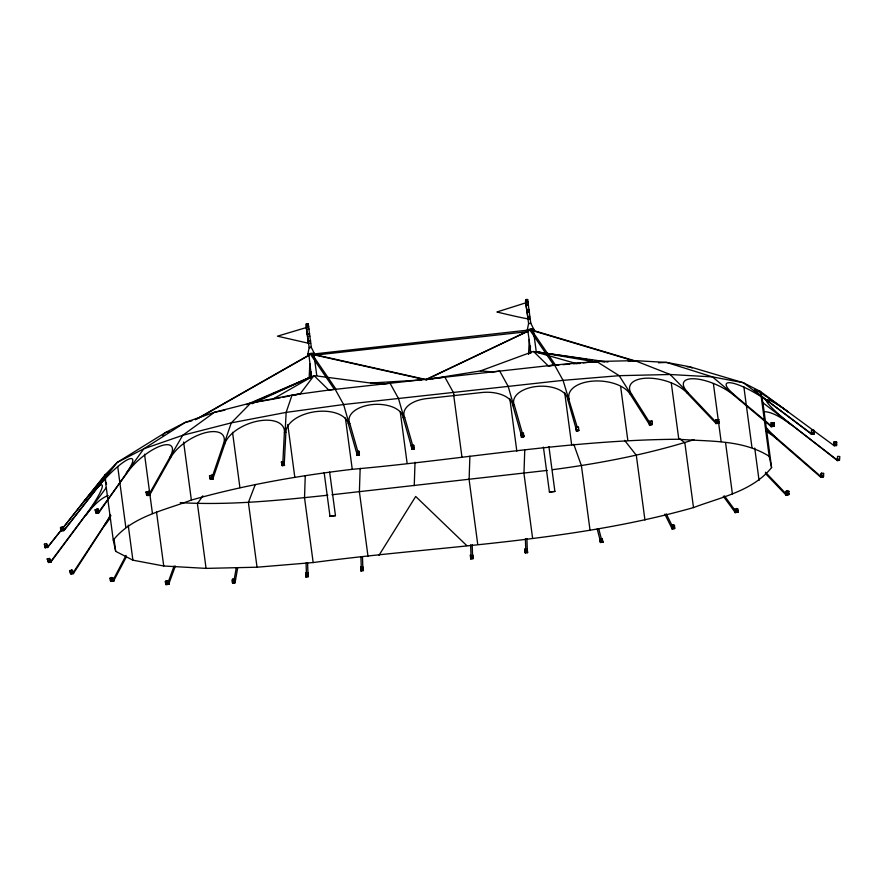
<?xml version="1.0" encoding="UTF-8"?>
<svg xmlns="http://www.w3.org/2000/svg" width="884" height="884" viewBox="0 0 884 884"><rect width="100%" height="100%" fill="white"/><g stroke="black" fill="none" stroke-linecap="round" stroke-linejoin="round"><path stroke-width="1.33" d="M771.047 426.585L771.069 422.828L774.196 422.861L774.185 426.243L771.047 426.585L774.185 426.243M772.771 426.077L772.782 422.707M785.788 495.062L785.843 491.46L787.103 490.929L788.926 491.327L788.882 494.565L785.788 495.062L788.882 494.565M787.058 494.543L787.103 490.929M811.357 434.077L811.457 430.331L814.407 430.552L814.308 433.911L811.357 434.077L814.308 433.911M813.379 433.624L813.479 430.276M305.256 475.691L304.527 497.769L313.168 562.544C440 545.66 569.705 542.61 693.498 507.593C720.571 497.261 752.549 491.327 771.588 467.548L762.947 402.784L760.77 392.662M360.164 468.266L359.39 491.725L368.031 556.489M414.242 485.681L415.027 462.221M469.89 456.177L469.106 479.636L477.747 544.4M524.753 450.122L523.969 473.581L532.61 538.356M820.661 477.305L820.783 473.658L821.545 473.15L823.634 473.415L823.512 476.675L820.661 477.305L823.512 476.675M821.413 476.796L821.545 473.15M822.761 477.194L822.794 476.067M833.988 445.492L834.153 441.779L836.717 442.188L836.573 445.525L833.988 445.492L836.573 445.525M834.153 441.779L834.054 443.967L836.629 444.376M836.198 445.138L836.341 441.801M837.225 460.531L837.59 456.376L839.8 456.52L839.457 460.288L837.225 460.531L839.457 460.288M309.168 377.302L309.853 363.644M310.638 378.496L310.98 371.667M528.544 354.473L529.295 339.456M530.146 352.937L530.488 346.119M282.891 461.669L284.394 432.453A31.57 16.741 -20.9 0 0 258.029 421.049A31.57 16.741 -20.9 0 0 224.812 443.834L223.42 444.144A31.57 14.464 -31.8 0 0 205.342 432.718A31.57 14.464 -31.8 0 0 170.711 457.625L169.54 457.978L148.435 495.482M62.93 527.903L104.632 475.338L117.163 462.454L165.286 432.641L185.264 422.397L214.458 412.276L250.868 402.96L292.029 395.093L335.124 389.203L343.611 404.529L349.047 423.58L348.285 423.679A31.57 17.581 -8.4 0 0 315.245 411.701A31.57 17.581 -8.4 0 0 285.897 432.199L284.394 432.453L285.123 432.309L286.151 412.386L292.029 395.093L300.074 393.988L313.566 376.142L314.428 376.031M284.184 465.415L285.897 432.199L285.123 432.309M305.665 573.175L306.008 577.119L308.406 576.401L307.864 572.931L305.665 573.175L306.008 577.119M305.842 576.048L305.986 575.219L308.184 574.976L308.207 576.876M307.72 573.76L307.864 572.931M360.694 567.108L361.037 571.053L363.434 570.335L362.893 566.865L360.694 567.108L361.037 571.053M360.871 569.981L361.015 569.152L363.213 568.909L363.236 570.81M470.597 557.892L470.73 557.053M472.785 557.649L472.929 556.809M233.652 582.611L236.271 567.716M235.089 582.534L237.708 567.639M524.809 549.837L524.963 548.997L527.151 548.754L527.494 552.71L525.295 552.953L524.809 549.837L527.008 549.594L527.151 548.754M525.129 551.881L525.284 551.041L527.472 550.798L527.494 552.71M307.82 354.362L309.157 347.644L306.273 326.063L307.179 325.743L308.45 325.82L311.334 347.412L314.361 353.467M527.262 330.174L528.599 323.456L525.715 301.875L526.621 301.554L527.892 301.632L530.776 323.224L533.803 329.29M306.538 329.423L309.102 328.981L308.24 329.367M308.052 341.246L310.682 340.859L309.82 341.246M526.555 310.041L529.074 309.809M528.234 302.715L526.179 302.715L496.896 311.986C505.836 314.163 523.505 318.328 529.859 319.146M527.494 317.058L529.825 316.903M212.315 476.719L223.42 444.144L224.812 443.834L212.812 479.017M224.072 443.978L231.276 422.872L250.868 402.96L271.266 399.469M167.507 584.092L174.093 566.036M168.756 584.114L175.341 566.047M255.31 484.465L248.393 502.443L257.034 567.208L313.168 562.544M44.399 544.19L45.217 547.826L47.637 547.119L46.509 543.572L44.399 544.19L45.217 547.826M46.509 543.572L47.438 547.583M63.571 530.776L96.964 488.178A31.57 0.961 -51.2 0 0 107.439 473.272A31.57 0.961 -51.2 0 0 83.35 502.178L62.786 528.223M357.026 455.437L356.838 451.602L359.037 451.359L359.412 454.719L357.026 455.437L356.838 451.602M411.712 449.404L411.535 445.569L413.723 445.326L414.11 448.696L411.712 449.404L411.535 445.569M530.477 329.975L425.933 379.523L313.842 354.44M521.438 437.315L521.251 433.48L523.45 433.237L523.825 436.597L521.438 437.315L521.251 433.48M470.763 558.964L470.421 555.008L470.763 558.964L472.951 558.721L472.608 554.765L472.951 558.721M576.456 431.248L576.28 427.414L578.479 427.171L578.854 430.53L576.456 431.248L576.28 427.414M812.142 434.32L769.279 402.132A31.57 1.624 35.5 0 1 756.372 390.419A31.57 1.624 35.5 0 1 787.953 411.723L788.219 411.988A31.57 4.044 38.1 0 0 766.373 400.651A31.57 4.044 38.1 0 0 790.849 424.198L837.259 460.465M837.292 459.017L839.513 459.15M525.295 552.953L524.963 548.997M112.611 580.932L126.08 555.384M113.594 581.042L126.412 556.71M98.002 513.029L127.285 472.631A31.57 10.895 -40.5 0 1 160.789 445.923A31.57 10.895 -40.5 0 1 169.54 457.978L182.723 435.293L214.458 412.276L224.89 410.165M149.606 495.128L170.711 457.625L170.06 457.79M379.004 555.285L415.69 496.476L466.774 545.605M72.72 573.34L104.787 524.555A31.57 10.409 -53.9 0 0 110.423 514.797M110.08 518.422A31.57 15.68 -52.2 0 0 105.428 524.753L104.787 524.555L110.942 515.67M73.372 573.528L105.019 524.676M202.878 495.825L197.419 503.626L206.071 568.39L257.034 567.208M97.483 487.824L96.964 488.178L97.483 487.824A31.57 6.298 -46.9 0 1 127.395 459.757A31.57 6.298 -46.9 0 1 126.401 472.995L143.805 448.796L185.264 422.397L191.872 420.85M98.886 512.665L126.766 472.807M50.554 561.826L85.836 514.709A31.57 4.74 -53.5 0 0 102.29 485.57A31.57 4.74 -53.5 0 0 83.218 502.499L83.35 502.178M108.224 495.637A31.57 10.409 -53.9 0 0 86.102 514.974L106.235 487.67M50.819 562.091L85.87 514.853M64.09 530.422L117.163 462.454L143.805 448.796L182.723 435.293L231.276 422.872L286.151 412.386L343.611 404.529L563.053 380.352L619.187 375.678L670.16 374.496L712.493 376.893L743.322 382.706L760.538 391.535L834.308 445.823M232.636 579.164L231.94 580.048L232.569 583.153L235.409 582.523L234.702 579.053L232.636 579.164L233.332 582.633L232.569 583.153M232.348 582.081L233.044 581.208L235.111 581.097L234.636 583.042M47.603 547.196L61.228 530.046M47.471 547.516L61.084 530.367M162.468 435.536L165.286 432.641L169.264 431.569M206.071 568.39L163.728 565.992L132.898 560.18L115.694 551.351L113.274 540.102C132.313 516.333 164.291 510.388 191.364 500.057C244.006 485.161 297.974 475.758 352.252 469.305C461.094 459.724 569.307 439.834 678.801 439.26C709.156 441.668 742.394 439.359 769.179 456.299L771.588 467.548M311.455 377.435L308.859 353.976L313.82 353.556L316.759 375.468M313.566 376.142L303.422 380.628M527.892 301.632L527.262 301.886M329.964 516.223L335.456 515.615L329.997 516.366L324.163 472.686M530.897 353.246L527.803 330.119L530.798 329.235L533.262 329.378L536.378 352.65M536.687 352.373L533.87 351.843M549.406 492.034L554.898 491.427L549.439 492.178L543.417 447.138M765.997 431.226A31.57 15.083 37.3 0 1 776.572 438.873L777.102 438.508L821.302 476.874M309.919 336.152L307.477 336.439M166.369 580.633L165.175 581.528L165.938 584.622L169.032 584.114L168.181 580.655L166.369 580.633L167.231 584.092L169.032 584.114M165.684 583.562L168.678 582.689M61.129 527.251L60.366 527.759L61.35 530.975L64.212 530.345L63.118 526.765L61.129 527.251L62.112 530.455L61.35 530.975M62.355 527.273L63.118 526.765M61.018 529.87L63.759 528.875L62.996 529.383M649.486 425.116L652.326 424.475L652.094 421.104L649.232 421.348L649.486 425.116L652.326 424.475M822.871 473.923L823.634 473.415M820.706 475.802L823.556 475.559M113.274 540.102L104.632 475.338L106.909 473.868M312.748 376.297L272.637 399.236L280.471 397.734M195.364 419.734L308.792 355.202M197.607 418.696L308.649 355.523M109.804 578.313L112.832 577.595L113.815 581.064L110.688 581.418L109.804 578.313L111.218 578.467M110.378 580.346L113.406 579.639M313.356 354.031L533.837 329.456M425.801 379.855L527.991 331.168M252.095 403.734L312.019 376.485M310.671 343.246L308.361 343.335L309.102 343.522M528.234 305.035L525.98 305.234M529.173 312.052L526.919 312.251M254.515 401.833L311.035 376.893M246.404 404.662L311.433 376.694M69.593 570.622L72.433 570.092L73.505 573.572L70.554 573.738L69.593 570.622L70.521 570.898M95.074 509.847L98.058 508.963L99.074 512.587L97.815 513.107L95.98 513.085L95.074 509.847L98.058 508.963M95.671 511.969L98.654 511.096L97.395 511.615M95.98 513.085L99.074 512.587M165.938 584.622L167.231 584.092M715.83 423.535L718.924 423.027L718.825 419.646L715.72 419.767L715.83 423.535L718.924 423.027M788.926 491.327L785.843 491.46M785.81 493.581L788.904 493.449L787.633 493.979M429.668 379.17L425.867 379.689L480.366 370.948L533.428 351.401L548.246 365.877L558.931 364.981M308.085 324.317C309.897 323.345 304.129 324.163 306.284 324.561M47.283 558.986L49.747 558.644L50.874 562.158L48.664 562.511L47.283 558.986L48.664 562.511M356.595 451.68L359.037 451.359M411.292 445.658L413.723 445.326M411.535 447.868L413.734 447.624M521.007 433.558L523.45 433.237M578.479 427.171L576.036 427.491M576.291 429.701L578.479 429.458M693.94 439.679C648.005 454.177 600.435 463.393 552.699 469.658M145.937 492.112L148.965 491.393L149.871 495.051L148.18 495.559L146.744 495.394L145.937 492.112L148.965 491.393M146.744 495.394L149.871 495.051M110.688 581.418L113.815 581.064M736.626 508.532L734.936 509.029L735.002 512.598L738.118 512.256L738.063 509.062L736.626 508.532L736.681 512.09L735.002 512.598M734.969 511.129L738.107 511.162M307.93 325.699C310.792 324.45 303.101 325.887 307.179 325.82M310.704 347.666C312.792 346.848 307.522 347.6 309.864 347.777M527.196 300.217L528.035 299.786L525.439 300.361M527.372 301.51C530.212 300.405 523.052 301.422 526.234 301.665M307.952 327.213L308.814 326.826L277.454 336.174L308.461 343.246L306.184 327.213L307.267 327.312M308.881 334.229C311.754 333.169 304.836 334.24 308.207 334.329M209.497 475.791L212.359 475.249L213.121 478.951L211.121 479.393L210.182 479.106L209.497 475.791L212.359 475.249M210.182 479.106L213.121 478.951M70.554 573.738L73.505 573.572M672.691 528.997L671.663 527.251L671.741 528.709L674.691 528.555L674.503 525.383L673.531 524.731L671.542 525.173L672.503 525.825M671.741 528.709L674.691 528.555M307.245 323.953L308.074 323.621L306.306 324.008M526.687 299.764C529.405 298.98 523.593 299.731 526.422 299.809M529.87 323.533L530.776 323.224L529.063 323.599M283.079 397.236L289.62 395.988M292.228 395.491L300.074 393.988M281.432 461.978L283.93 461.625L284.515 465.36L282.35 465.713L281.432 461.978L282.35 465.713M281.963 465.316L284.515 465.36M149.495 493.548L146.468 494.267L147.805 494.046M651.298 421.237L652.094 421.104M649.375 423.558L652.248 423.314M48.288 562.125L50.874 562.158M600.346 542.29L602.899 542.334L600.346 542.29L599.971 538.798L600.733 542.688M432.199 378.827L444.851 377.114L453.337 392.441L454.221 395.557M548.246 365.877L553.307 365.191M547.229 470.41L331.953 494.753M212.812 477.426L209.95 477.968L210.812 477.868M314.052 355.213L528.002 331.633M717.355 423.558L688.216 392.916L686.956 392.894A31.57 14.807 15.4 0 0 647.11 378.164A31.57 14.807 15.4 0 0 631.618 394.176L630.181 394.253A31.57 16.918 4.2 0 0 592.556 381.137A31.57 16.918 4.2 0 0 569.241 399.325L567.727 399.469A27.106 14.873 -2 0 0 536.511 386.485A27.106 14.873 -2 0 0 514.4 405.347L512.864 405.524A27.106 14.873 -2 0 0 481.647 392.529L426.795 398.573A27.106 14.873 -2 0 0 404.684 417.447L403.148 417.613A27.106 14.873 -2 0 0 371.932 404.618A27.106 14.873 -2 0 0 349.821 423.491L348.296 423.657L357.357 455.404M357.224 454.962L359.412 454.719M411.911 448.928L414.11 448.696M521.637 436.84L523.825 436.597M576.655 430.773L578.854 430.53M327.842 495.206C278.858 500.399 229.508 505.493 180.225 502.642M45.404 547.362L47.637 547.119M306.207 576.644L308.406 576.401M361.236 570.578L363.434 570.335M470.962 558.489L473.15 558.246M718.825 419.646L715.72 419.767M715.786 421.988L718.891 421.867M525.505 552.478L527.693 552.235M580.379 363.136L573.639 363.766M583.097 362.86L596.667 361.512L634.9 360.628L666.646 362.429L689.774 366.783L743.322 382.706L769.279 402.132L768.627 401.944A31.57 6.895 31 0 0 731.908 382.971A31.57 6.895 31 0 0 735.168 395.634L771.224 425.856M307.267 326.174L306.284 326.119M562.942 364.65L569.627 364.097M628.27 361.092L634.9 360.628L670.16 374.496L688.216 392.916A31.57 11.382 24.4 0 1 694.636 378.783A31.57 11.382 24.4 0 1 734.184 395.524L771.268 426.607M774.196 422.861L771.069 422.828M771.058 425.038L774.185 425.082M531.317 329.732L555.34 364.926L328.804 390.065L313.986 375.589L370.65 383.037L421.834 379.932M62.112 530.455L64.212 530.345M233.332 582.633L235.409 582.523M658.458 362.749L666.646 362.429L712.493 376.893L734.748 395.557M814.407 430.552L811.457 430.331M526.433 302.008L525.715 301.875M580.335 363.446L576.302 363.545L534.721 351.766M687.641 392.883L686.956 392.894L716.106 423.535M687.067 366.805L689.774 366.783L692.117 367.987M526.378 303.146L525.615 303.024L528.245 319.334M834.529 442.166L836.717 442.188M283.93 461.625L284.14 464.962M284.272 463.824L282.106 464.177M480.366 370.948L493.382 371.921L499.703 371.059L508.189 386.396L513.637 405.436M370.65 383.037L383.656 384.021L389.988 383.159L398.474 398.485L403.911 417.524M736.681 512.09L738.118 512.256M536.113 351.788L608.037 362.031M536.577 351.876L586.799 359.368M589.518 359.766L592.225 360.175M594.943 360.584L599.009 361.191M601.728 361.589L604.446 361.998M535.483 351.755L596.38 362.042M536.831 352.009L543.638 353.213M769.047 402.021L811.501 434.121M308.991 354.628L308.361 354.307M538.212 352.473L540.898 353.081M315.047 355.059L424.464 379.556M533.251 330.439L636.038 361.18M533.118 330.771L634.579 361.114M814.341 432.762L811.401 432.541L812.33 432.817M73.074 572.136L70.223 572.666L71.482 574.025M757.908 390.717L760.538 391.535L769.179 456.299M673.663 526.809L674.625 527.461M762.947 402.784L837.391 460.133M679.597 438.641L684.857 442.829L693.498 507.593M765.71 428.95L776.937 438.685M820.772 477.227L776.572 438.873L777.102 438.508A31.57 9.746 38.8 0 1 766.704 428.033M50.41 560.71L48.322 561.439M765.389 472.211L786.859 494.62M765.445 473.548L785.986 494.985M624.579 440.342L636.303 455.249L644.944 520.013M724.46 495.88L736.427 512.168M723.289 496.222L735.256 512.521M529.781 329.898L553.804 365.103M311.875 353.92L335.898 389.115M310.339 354.086L334.362 389.291M650.514 423.867L631.651 394.154L630.215 394.231L649.806 425.094M630.933 394.187L619.187 375.678L596.667 361.512L554.566 365.015L563.053 380.352L577.186 427.071M602.358 540.5L602.789 541.251M600.192 540.853L600.612 541.605M666.238 513.869L673.442 528.334M664.856 514.179L672.05 528.632M573.76 444.232L581.429 465.735L590.07 530.499M49.371 558.257L50.487 561.771M71.505 569.804L72.587 573.296M567.727 399.469L576.799 431.215M514.4 405.347L523.472 437.094M512.864 405.524L521.936 437.26M404.684 417.447L413.745 449.183M403.148 417.613L412.209 449.348M349.81 423.491L358.882 455.227M111.417 577.44L112.401 580.91M96.334 509.317L97.251 512.565M598.711 528.731L602.181 541.991M597.197 528.975L600.678 542.235M167.485 583.584L167.75 584.644M147.628 491.614L148.435 494.896M790.849 424.198L790.716 424.519A31.57 9.746 38.8 0 0 763.666 411.822M104.632 475.338L105.704 480.332M106.08 482.089L106.566 484.333M211.497 475.349L212.182 478.664M754.737 448.055L759.058 480.432M743.864 386.761L751.964 447.481M725.576 442.818L732.427 494.101M713.399 383.645L721.145 441.668M671.232 382.595L678.801 439.26M620.623 386.474L627.828 440.442M564.677 392.485L571.694 445.116M548.909 446.531L554.898 491.427M509.814 398.54L516.831 451.16M453.691 395.137L461.978 457.205M400.275 411.977L407.115 463.249M345.412 418.022L352.252 469.305M329.644 472.078L335.456 515.615M287.775 424.53L294.792 477.15M232.536 432.32L239.918 487.637M183.618 442.033L191.364 500.057M156.523 512.013L163.728 565.992M144.523 454.188L152.446 513.56M128.213 525.096L132.898 560.18M117.705 466.498L125.804 527.218M114.069 539.207L115.694 551.351M523.206 433.315L523.626 437.072M413.48 445.414L413.911 449.16M358.793 451.437L359.213 455.194M602.899 542.334L602.148 538.444L602.512 541.936M650.027 421.215L650.259 424.585M673.531 524.731L673.741 528.267M472.166 544.632L472.653 558.301M470.631 544.798L471.117 558.467M362.451 556.721L362.937 570.39M360.915 556.887L361.401 570.567M307.588 562.765L308.063 576.445M306.063 562.942L306.549 576.611M526.919 538.599L527.361 552.268M525.394 538.765L525.836 552.434M717.023 419.624L717.123 423.005M309.212 354.793A3.337 0.663 -7.6 0 1 308.406 353.965A3.337 0.663 -7.6 0 1 313.002 353.213A3.337 0.663 -7.6 0 1 313.809 354.042M527.295 330.351A3.337 0.663 -7.6 0 1 531.682 329.047A3.337 0.663 -7.6 0 1 532.665 330.052M45.062 546.279L47.172 545.66L45.062 546.279M357.092 453.801L359.28 453.569L357.092 453.801M521.505 435.679L523.693 435.447L521.505 435.679"/></g></svg>
